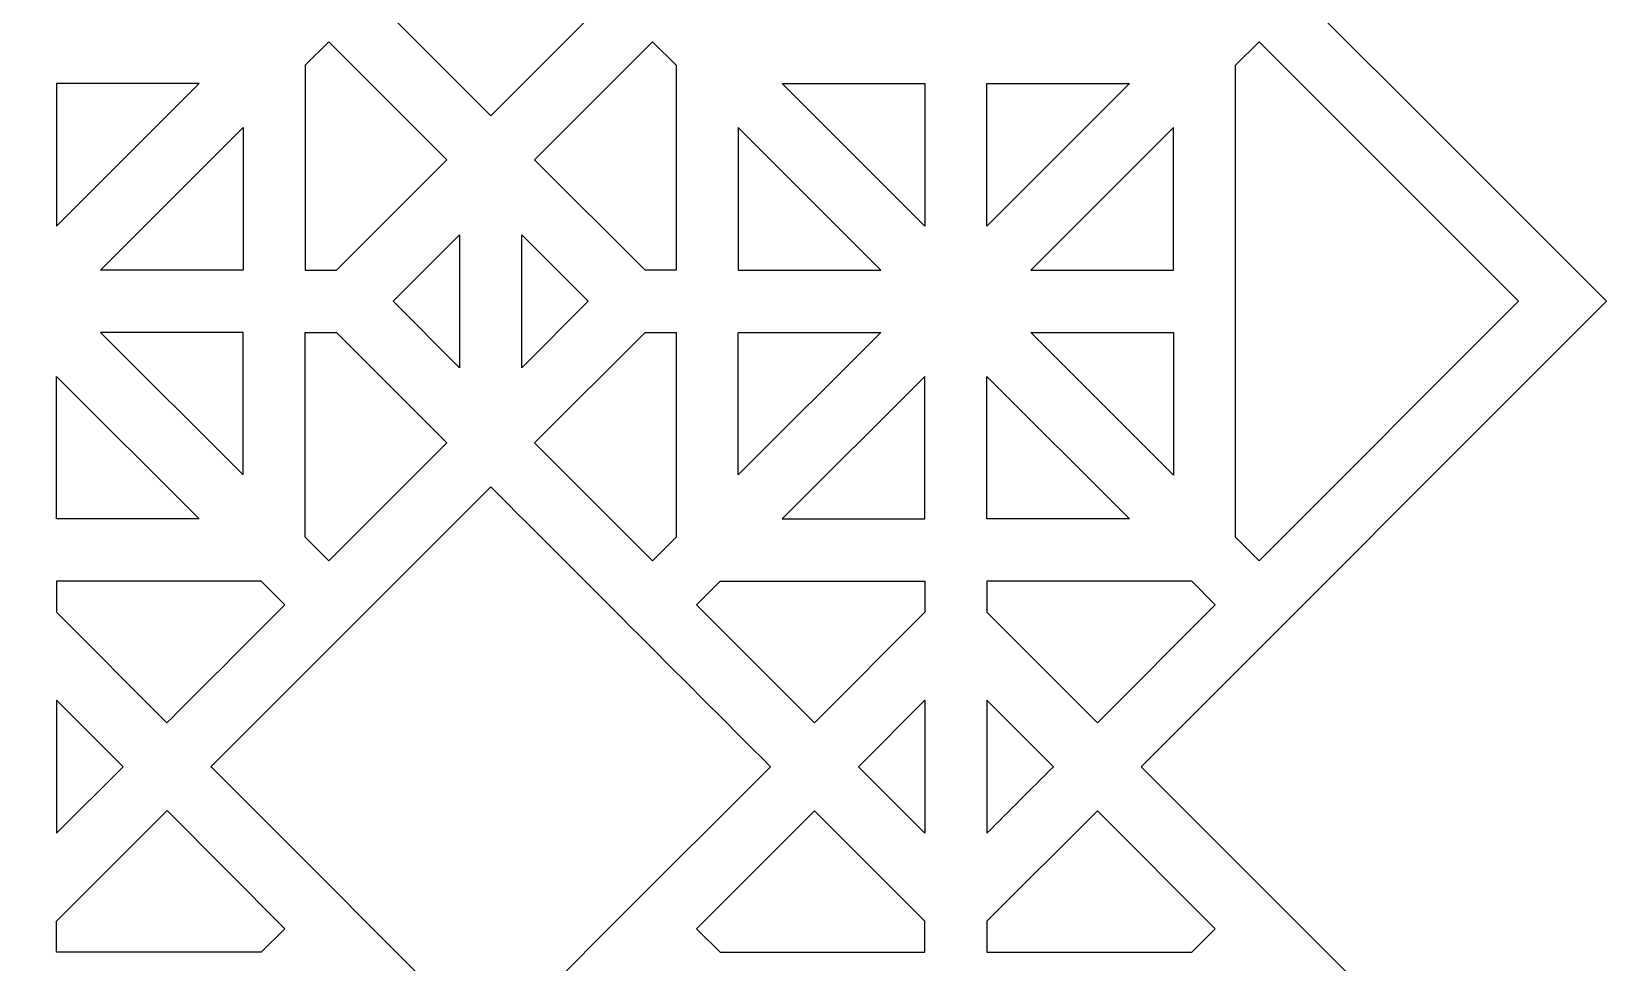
# Model space of a CAD drawing. Header units: centimetres. Extents: x -68 to 68, y -63 to 63.
# Drawn here: x -27.98 to -2.65, y 26.78 to 41.75 of the extents above; entities that cross this region are included whole.
import ezdxf

# ---------------------------------------------------------------- set-up
doc = ezdxf.new("R2010")
doc.units = ezdxf.units.CM
doc.header["$MEASUREMENT"] = 0
doc.layers.add('layer 1', color=7, linetype='Continuous')

msp = doc.modelspace()

# ---------------------------------------------------------------- linework, layer by layer
at = {"layer": 'layer 1', "color": 114}
for points, knots in [([(-13.11224, -62.84331), (-13.11224, -62.84331), (-2.64706, -52.37813), (-2.64706, -52.37813), (-2.64706, -52.37813), (-2.64706, -52.37813), (-10.12967, -44.89556), (-10.12967, -44.89556), (-10.12967, -44.89556), (-10.12967, -44.89556), (-2.64706, -37.41295), (-2.64706, -37.41295), (-2.64706, -37.41295), (-2.64706, -37.41295), (-10.11966, -29.94035), (-10.11966, -29.94035), (-10.11966, -29.94035), (-10.11966, -29.94035), (-2.64706, -22.44777), (-2.64706, -22.44777), (-2.64706, -22.44777), (-2.64706, -22.44777), (-10.12967, -14.96516), (-10.12967, -14.96516), (-10.12967, -14.96516), (-10.12967, -14.96516), (-2.64706, -7.48259), (-2.64706, -7.48259), (-2.64706, -7.48259), (-2.64706, -7.48259), (-10.12964, -0.00001), (-10.12964, -0.00001), (-10.12964, -0.00001), (-10.12964, -0.00001), (-2.64706, 7.48259), (-2.64706, 7.48259), (-2.64706, 7.48259), (-2.64706, 7.48259), (-10.12967, 14.96516), (-10.12967, 14.96516), (-10.12967, 14.96516), (-10.12967, 14.96516), (-2.64706, 22.44777), (-2.64706, 22.44777), (-2.64706, 22.44777), (-2.64706, 22.44777), (-10.11966, 29.92037), (-10.11966, 29.92037), (-10.11966, 29.92037), (-10.11966, 29.92037), (-10.12739, 29.9281), (-10.12739, 29.9281), (-10.12739, 29.9281), (-10.12739, 29.9281), (-10.12965, 29.93036), (-10.12965, 29.93036), (-10.12965, 29.93036), (-10.12965, 29.93036), (-2.64706, 37.41295), (-2.64706, 37.41295), (-2.64706, 37.41295), (-2.64706, 37.41295), (-10.12967, 44.89556), (-10.12967, 44.89556), (-10.12967, 44.89556), (-10.12967, 44.89556), (-2.64706, 52.37813), (-2.64706, 52.37813), (-2.64706, 52.37813), (-2.64706, 52.37813), (-13.11224, 62.84331), (-13.11224, 62.84331), (-13.11224, 62.84331), (-13.11224, 62.84331), (-20.59485, 55.3607), (-20.59485, 55.3607), (-20.59485, 55.3607), (-20.59485, 55.3607), (-28.07742, 62.84331), (-28.07742, 62.84331), (-28.07742, 62.84331), (-28.07742, 62.84331), (-35.56002, 55.36071), (-35.56002, 55.36071), (-35.56002, 55.36071), (-35.56002, 55.36071), (-43.0426, 62.84331), (-43.0426, 62.84331), (-43.0426, 62.84331), (-43.0426, 62.84331), (-50.52517, 55.3607), (-50.52517, 55.3607), (-50.52517, 55.3607), (-50.52517, 55.3607), (-58.00778, 62.84331), (-58.00778, 62.84331), (-58.00778, 62.84331), (-58.00778, 62.84331), (-68.47296, 52.37813), (-68.47296, 52.37813), (-68.47296, 52.37813), (-68.47296, 52.37813), (-60.99035, 44.89556), (-60.99035, 44.89556), (-60.99035, 44.89556), (-60.99035, 44.89556), (-68.47296, 37.41295), (-68.47296, 37.41295), (-68.47296, 37.41295), (-68.47296, 37.41295), (-60.99038, 29.93035), (-60.99038, 29.93035), (-60.99038, 29.93035), (-60.99038, 29.93035), (-68.47296, 22.44777), (-68.47296, 22.44777), (-68.47296, 22.44777), (-68.47296, 22.44777), (-60.99035, 14.96516), (-60.99035, 14.96516), (-60.99035, 14.96516), (-60.99035, 14.96516), (-68.47296, 7.48259), (-68.47296, 7.48259), (-68.47296, 7.48259), (-68.47296, 7.48259), (-60.99037, 0), (-60.99037, 0), (-60.99037, 0), (-60.99037, 0), (-68.47296, -7.48259), (-68.47296, -7.48259), (-68.47296, -7.48259), (-68.47296, -7.48259), (-60.99035, -14.96516), (-60.99035, -14.96516), (-60.99035, -14.96516), (-60.99035, -14.96516), (-68.47296, -22.44777), (-68.47296, -22.44777), (-68.47296, -22.44777), (-68.47296, -22.44777), (-60.99037, -29.93036), (-60.99037, -29.93036), (-60.99037, -29.93036), (-60.99037, -29.93036), (-68.47296, -37.41295), (-68.47296, -37.41295), (-68.47296, -37.41295), (-68.47296, -37.41295), (-60.99035, -44.89556), (-60.99035, -44.89556), (-60.99035, -44.89556), (-60.99035, -44.89556), (-68.47296, -52.37813), (-68.47296, -52.37813), (-68.47296, -52.37813), (-68.47296, -52.37813), (-58.00778, -62.84331), (-58.00778, -62.84331), (-58.00778, -62.84331), (-58.00778, -62.84331), (-50.52518, -55.36071), (-50.52518, -55.36071), (-50.52518, -55.36071), (-50.52518, -55.36071), (-43.0426, -62.84331), (-43.0426, -62.84331), (-43.0426, -62.84331), (-43.0426, -62.84331), (-35.56002, -55.36071), (-35.56002, -55.36071), (-35.56002, -55.36071), (-35.56002, -55.36071), (-28.07742, -62.84331), (-28.07742, -62.84331), (-28.07742, -62.84331), (-28.07742, -62.84331), (-20.59484, -55.36071), (-20.59484, -55.36071), (-20.59484, -55.36071), (-20.59484, -55.36071), (-13.11224, -62.84331), (-13.11224, -62.84331)], [0, 0, 0, 0, 0.0212766, 0.0212766, 0.0212766, 0.0212766, 0.04255319, 0.04255319, 0.04255319, 0.04255319, 0.06382979, 0.06382979, 0.06382979, 0.06382979, 0.08510638, 0.08510638, 0.08510638, 0.08510638, 0.10638298, 0.10638298, 0.10638298, 0.10638298, 0.12765957, 0.12765957, 0.12765957, 0.12765957, 0.14893617, 0.14893617, 0.14893617, 0.14893617, 0.17021277, 0.17021277, 0.17021277, 0.17021277, 0.19148936, 0.19148936, 0.19148936, 0.19148936, 0.21276596, 0.21276596, 0.21276596, 0.21276596, 0.23404255, 0.23404255, 0.23404255, 0.23404255, 0.25531915, 0.25531915, 0.25531915, 0.25531915, 0.27659574, 0.27659574, 0.27659574, 0.27659574, 0.29787234, 0.29787234, 0.29787234, 0.29787234, 0.31914894, 0.31914894, 0.31914894, 0.31914894, 0.34042553, 0.34042553, 0.34042553, 0.34042553, 0.36170213, 0.36170213, 0.36170213, 0.36170213, 0.38297872, 0.38297872, 0.38297872, 0.38297872, 0.40425532, 0.40425532, 0.40425532, 0.40425532, 0.42553191, 0.42553191, 0.42553191, 0.42553191, 0.44680851, 0.44680851, 0.44680851, 0.44680851, 0.46808511, 0.46808511, 0.46808511, 0.46808511, 0.4893617, 0.4893617, 0.4893617, 0.4893617, 0.5106383, 0.5106383, 0.5106383, 0.5106383, 0.53191489, 0.53191489, 0.53191489, 0.53191489, 0.55319149, 0.55319149, 0.55319149, 0.55319149, 0.57446809, 0.57446809, 0.57446809, 0.57446809, 0.59574468, 0.59574468, 0.59574468, 0.59574468, 0.61702128, 0.61702128, 0.61702128, 0.61702128, 0.63829787, 0.63829787, 0.63829787, 0.63829787, 0.65957447, 0.65957447, 0.65957447, 0.65957447, 0.68085106, 0.68085106, 0.68085106, 0.68085106, 0.70212766, 0.70212766, 0.70212766, 0.70212766, 0.72340426, 0.72340426, 0.72340426, 0.72340426, 0.74468085, 0.74468085, 0.74468085, 0.74468085, 0.76595745, 0.76595745, 0.76595745, 0.76595745, 0.78723404, 0.78723404, 0.78723404, 0.78723404, 0.80851064, 0.80851064, 0.80851064, 0.80851064, 0.82978723, 0.82978723, 0.82978723, 0.82978723, 0.85106383, 0.85106383, 0.85106383, 0.85106383, 0.87234043, 0.87234043, 0.87234043, 0.87234043, 0.89361702, 0.89361702, 0.89361702, 0.89361702, 0.91489362, 0.91489362, 0.91489362, 0.91489362, 0.93617021, 0.93617021, 0.93617021, 0.93617021, 0.95744681, 0.95744681, 0.95744681, 0.95744681, 1, 1, 1, 1]), ([(-20.59484, 40.39555), (-20.59484, 40.39555), (-25.09486, 44.89557), (-25.09486, 44.89557), (-25.09486, 44.89557), (-25.09486, 44.89557), (-20.59484, 49.39555), (-20.59484, 49.39555), (-20.59484, 49.39555), (-20.59484, 49.39555), (-16.09485, 44.89556), (-16.09485, 44.89556), (-16.09485, 44.89556), (-16.09485, 44.89556), (-20.59484, 40.39555), (-20.59484, 40.39555)], [0, 0, 0, 0, 0.2, 0.2, 0.2, 0.2, 0.4, 0.4, 0.4, 0.4, 0.6, 0.6, 0.6, 0.6, 1, 1, 1, 1]), ([(-23.57742, 41.20577), (-23.57742, 41.20577), (-23.19837, 41.58484), (-23.19837, 41.58484), (-23.19837, 41.58484), (-23.19837, 41.58484), (-21.30194, 39.68841), (-21.30194, 39.68841), (-21.30194, 39.68841), (-21.30194, 39.68841), (-23.07744, 37.91295), (-23.07744, 37.91295), (-23.07744, 37.91295), (-23.07744, 37.91295), (-23.57742, 37.91295), (-23.57742, 37.91295), (-23.57742, 37.91295), (-23.57742, 37.91295), (-23.57742, 41.20577), (-23.57742, 41.20577)], [0, 0, 0, 0, 0.16666667, 0.16666667, 0.16666667, 0.16666667, 0.33333333, 0.33333333, 0.33333333, 0.33333333, 0.5, 0.5, 0.5, 0.5, 0.66666667, 0.66666667, 0.66666667, 0.66666667, 1, 1, 1, 1]), ([(-18.11224, 37.91295), (-18.11224, 37.91295), (-17.61224, 37.91295), (-17.61224, 37.91295), (-17.61224, 37.91295), (-17.61224, 37.91295), (-17.61224, 41.20577), (-17.61224, 41.20577), (-17.61224, 41.20577), (-17.61224, 41.20577), (-17.99129, 41.58484), (-17.99129, 41.58484), (-17.99129, 41.58484), (-17.99129, 41.58484), (-19.88771, 39.68842), (-19.88771, 39.68842), (-19.88771, 39.68842), (-19.88771, 39.68842), (-18.11224, 37.91295), (-18.11224, 37.91295)], [0, 0, 0, 0, 0.16666667, 0.16666667, 0.16666667, 0.16666667, 0.33333333, 0.33333333, 0.33333333, 0.33333333, 0.5, 0.5, 0.5, 0.5, 0.66666667, 0.66666667, 0.66666667, 0.66666667, 1, 1, 1, 1]), ([(-8.61224, 33.62), (-8.61224, 33.62), (-8.23323, 33.24099), (-8.23323, 33.24099), (-8.23323, 33.24099), (-8.23323, 33.24099), (-4.06127, 37.41295), (-4.06127, 37.41295), (-4.06127, 37.41295), (-4.06127, 37.41295), (-8.23319, 41.58487), (-8.23319, 41.58487), (-8.23319, 41.58487), (-8.23319, 41.58487), (-8.61224, 41.20583), (-8.61224, 41.20583), (-8.61224, 41.20583), (-8.61224, 41.20583), (-8.61224, 33.62), (-8.61224, 33.62)], [0, 0, 0, 0, 0.16666667, 0.16666667, 0.16666667, 0.16666667, 0.33333333, 0.33333333, 0.33333333, 0.33333333, 0.5, 0.5, 0.5, 0.5, 0.66666667, 0.66666667, 0.66666667, 0.66666667, 1, 1, 1, 1]), ([(-27.57727, 40.91294), (-27.57727, 40.91294), (-25.28435, 40.91295), (-25.28435, 40.91295), (-25.28435, 40.91295), (-25.28435, 40.91295), (-27.57727, 38.62), (-27.57727, 38.62), (-27.57727, 38.62), (-27.57727, 38.62), (-27.57727, 40.91294), (-27.57727, 40.91294)], [0, 0, 0, 0, 0.25, 0.25, 0.25, 0.25, 0.5, 0.5, 0.5, 0.5, 1, 1, 1, 1]), ([(-13.61239, 40.91294), (-13.61239, 40.91294), (-15.90531, 40.91295), (-15.90531, 40.91295), (-15.90531, 40.91295), (-15.90531, 40.91295), (-13.61239, 38.62), (-13.61239, 38.62), (-13.61239, 38.62), (-13.61239, 38.62), (-13.61239, 40.91294), (-13.61239, 40.91294)], [0, 0, 0, 0, 0.25, 0.25, 0.25, 0.25, 0.5, 0.5, 0.5, 0.5, 1, 1, 1, 1]), ([(-10.31948, 40.91294), (-10.31948, 40.91294), (-12.61239, 40.91296), (-12.61239, 40.91296), (-12.61239, 40.91296), (-12.61239, 40.91296), (-12.6124, 38.62001), (-12.6124, 38.62001), (-12.6124, 38.62001), (-12.6124, 38.62001), (-10.31948, 40.91294), (-10.31948, 40.91294)], [0, 0, 0, 0, 0.25, 0.25, 0.25, 0.25, 0.5, 0.5, 0.5, 0.5, 1, 1, 1, 1]), ([(-24.57742, 40.20566), (-24.57742, 40.20566), (-26.87015, 37.91295), (-26.87015, 37.91295), (-26.87015, 37.91295), (-26.87015, 37.91295), (-24.57742, 37.91295), (-24.57742, 37.91295), (-24.57742, 37.91295), (-24.57742, 37.91295), (-24.57742, 40.20566), (-24.57742, 40.20566)], [0, 0, 0, 0, 0.25, 0.25, 0.25, 0.25, 0.5, 0.5, 0.5, 0.5, 1, 1, 1, 1]), ([(-16.61224, 40.20566), (-16.61224, 40.20566), (-14.31951, 37.91295), (-14.31951, 37.91295), (-14.31951, 37.91295), (-14.31951, 37.91295), (-16.61224, 37.91295), (-16.61224, 37.91295), (-16.61224, 37.91295), (-16.61224, 37.91295), (-16.61224, 40.20566), (-16.61224, 40.20566)], [0, 0, 0, 0, 0.25, 0.25, 0.25, 0.25, 0.5, 0.5, 0.5, 0.5, 1, 1, 1, 1]), ([(-9.61224, 40.20595), (-9.61224, 40.20595), (-9.61223, 37.91295), (-9.61223, 37.91295), (-9.61223, 37.91295), (-9.61223, 37.91295), (-11.90524, 37.91295), (-11.90524, 37.91295), (-11.90524, 37.91295), (-11.90524, 37.91295), (-9.61224, 40.20595), (-9.61224, 40.20595)], [0, 0, 0, 0, 0.25, 0.25, 0.25, 0.25, 0.5, 0.5, 0.5, 0.5, 1, 1, 1, 1]), ([(-21.09485, 36.34459), (-21.09485, 36.34459), (-21.09484, 38.48132), (-21.09484, 38.48132), (-21.09484, 38.48132), (-21.09484, 38.48132), (-22.1632, 37.41295), (-22.1632, 37.41295), (-22.1632, 37.41295), (-22.1632, 37.41295), (-21.09485, 36.34459), (-21.09485, 36.34459)], [0, 0, 0, 0, 0.25, 0.25, 0.25, 0.25, 0.5, 0.5, 0.5, 0.5, 1, 1, 1, 1]), ([(-20.09484, 38.48132), (-20.09484, 38.48132), (-20.09484, 36.34459), (-20.09484, 36.34459), (-20.09484, 36.34459), (-20.09484, 36.34459), (-19.02646, 37.41295), (-19.02646, 37.41295), (-19.02646, 37.41295), (-19.02646, 37.41295), (-20.09484, 38.48132), (-20.09484, 38.48132)], [0, 0, 0, 0, 0.25, 0.25, 0.25, 0.25, 0.5, 0.5, 0.5, 0.5, 1, 1, 1, 1]), ([(-26.87023, 36.91294), (-26.87023, 36.91294), (-24.57742, 36.91295), (-24.57742, 36.91295), (-24.57742, 36.91295), (-24.57742, 36.91295), (-24.57743, 34.62017), (-24.57743, 34.62017), (-24.57743, 34.62017), (-24.57743, 34.62017), (-26.87023, 36.91294), (-26.87023, 36.91294)], [0, 0, 0, 0, 0.25, 0.25, 0.25, 0.25, 0.5, 0.5, 0.5, 0.5, 1, 1, 1, 1]), ([(-23.57742, 36.91295), (-23.57742, 36.91295), (-23.57742, 33.62006), (-23.57742, 33.62006), (-23.57742, 33.62006), (-23.57742, 33.62006), (-23.19839, 33.24105), (-23.19839, 33.24105), (-23.19839, 33.24105), (-23.19839, 33.24105), (-21.30196, 35.1375), (-21.30196, 35.1375), (-21.30196, 35.1375), (-21.30196, 35.1375), (-23.07741, 36.91295), (-23.07741, 36.91295), (-23.07741, 36.91295), (-23.07741, 36.91295), (-23.57742, 36.91295), (-23.57742, 36.91295)], [0, 0, 0, 0, 0.16666667, 0.16666667, 0.16666667, 0.16666667, 0.33333333, 0.33333333, 0.33333333, 0.33333333, 0.5, 0.5, 0.5, 0.5, 0.66666667, 0.66666667, 0.66666667, 0.66666667, 1, 1, 1, 1]), ([(-18.11226, 36.91295), (-18.11226, 36.91295), (-19.88772, 35.13749), (-19.88772, 35.13749), (-19.88772, 35.13749), (-19.88772, 35.13749), (-17.99127, 33.24105), (-17.99127, 33.24105), (-17.99127, 33.24105), (-17.99127, 33.24105), (-17.61224, 33.62006), (-17.61224, 33.62006), (-17.61224, 33.62006), (-17.61224, 33.62006), (-17.61223, 36.91295), (-17.61223, 36.91295), (-17.61223, 36.91295), (-17.61223, 36.91295), (-18.11226, 36.91295), (-18.11226, 36.91295)], [0, 0, 0, 0, 0.16666667, 0.16666667, 0.16666667, 0.16666667, 0.33333333, 0.33333333, 0.33333333, 0.33333333, 0.5, 0.5, 0.5, 0.5, 0.66666667, 0.66666667, 0.66666667, 0.66666667, 1, 1, 1, 1]), ([(-14.31943, 36.91294), (-14.31943, 36.91294), (-16.61224, 36.91295), (-16.61224, 36.91295), (-16.61224, 36.91295), (-16.61224, 36.91295), (-16.61223, 34.62017), (-16.61223, 34.62017), (-16.61223, 34.62017), (-16.61223, 34.62017), (-14.31943, 36.91294), (-14.31943, 36.91294)], [0, 0, 0, 0, 0.25, 0.25, 0.25, 0.25, 0.5, 0.5, 0.5, 0.5, 1, 1, 1, 1]), ([(-11.90535, 36.91295), (-11.90535, 36.91295), (-9.61224, 34.61991), (-9.61224, 34.61991), (-9.61224, 34.61991), (-9.61224, 34.61991), (-9.61224, 36.91295), (-9.61224, 36.91295), (-9.61224, 36.91295), (-9.61224, 36.91295), (-11.90535, 36.91295), (-11.90535, 36.91295)], [0, 0, 0, 0, 0.25, 0.25, 0.25, 0.25, 0.5, 0.5, 0.5, 0.5, 1, 1, 1, 1]), ([(-25.28442, 33.91295), (-25.28442, 33.91295), (-27.57727, 36.20579), (-27.57727, 36.20579), (-27.57727, 36.20579), (-27.57727, 36.20579), (-27.57727, 33.91295), (-27.57727, 33.91295), (-27.57727, 33.91295), (-27.57727, 33.91295), (-25.28442, 33.91295), (-25.28442, 33.91295)], [0, 0, 0, 0, 0.25, 0.25, 0.25, 0.25, 0.5, 0.5, 0.5, 0.5, 1, 1, 1, 1]), ([(-15.90524, 33.91295), (-15.90524, 33.91295), (-13.61239, 36.20579), (-13.61239, 36.20579), (-13.61239, 36.20579), (-13.61239, 36.20579), (-13.61239, 33.91295), (-13.61239, 33.91295), (-13.61239, 33.91295), (-13.61239, 33.91295), (-15.90524, 33.91295), (-15.90524, 33.91295)], [0, 0, 0, 0, 0.25, 0.25, 0.25, 0.25, 0.5, 0.5, 0.5, 0.5, 1, 1, 1, 1]), ([(-12.6124, 36.20581), (-12.6124, 36.20581), (-12.61239, 33.91295), (-12.61239, 33.91295), (-12.61239, 33.91295), (-12.61239, 33.91295), (-10.31952, 33.91294), (-10.31952, 33.91294), (-10.31952, 33.91294), (-10.31952, 33.91294), (-12.6124, 36.20581), (-12.6124, 36.20581)], [0, 0, 0, 0, 0.25, 0.25, 0.25, 0.25, 0.5, 0.5, 0.5, 0.5, 1, 1, 1, 1]), ([(-25.09484, 29.93036), (-25.09484, 29.93036), (-20.59485, 34.43037), (-20.59485, 34.43037), (-20.59485, 34.43037), (-19.09271, 32.93255), (-17.59482, 31.43035), (-16.09484, 29.93037), (-16.09484, 29.93037), (-16.09484, 29.93037), (-18.58524, 27.43996), (-18.58524, 27.43996), (-18.58524, 27.43996), (-18.58524, 27.43996), (-18.58525, 27.43995), (-18.58525, 27.43995), (-18.58525, 27.43995), (-18.58525, 27.43995), (-20.59485, 25.43035), (-20.59485, 25.43035), (-20.59485, 25.43035), (-20.59485, 25.43035), (-25.09307, 29.92859), (-25.09307, 29.92859), (-25.09307, 29.92859), (-25.09307, 29.92859), (-25.09484, 29.93036), (-25.09484, 29.93036), (-25.09484, 29.93036), (-25.09484, 29.93036), (-25.09484, 29.93036), (-25.09484, 29.93036)], [0, 0, 0, 0, 0.11111111, 0.11111111, 0.11111111, 0.11111111, 0.22222222, 0.22222222, 0.22222222, 0.22222222, 0.33333333, 0.33333333, 0.33333333, 0.33333333, 0.44444444, 0.44444444, 0.44444444, 0.44444444, 0.55555556, 0.55555556, 0.55555556, 0.55555556, 0.66666667, 0.66666667, 0.66666667, 0.66666667, 0.77777778, 0.77777778, 0.77777778, 0.77777778, 1, 1, 1, 1]), ([(-27.57727, 32.91295), (-27.57727, 32.91295), (-24.28453, 32.91295), (-24.28453, 32.91295), (-24.28453, 32.91295), (-24.28453, 32.91295), (-23.90549, 32.53394), (-23.90549, 32.53394), (-23.90549, 32.53394), (-24.04529, 32.39414), (-25.80195, 30.63748), (-25.80196, 30.63749), (-25.80196, 30.63749), (-25.80196, 30.63749), (-27.57727, 32.41278), (-27.57727, 32.41278), (-27.57727, 32.41278), (-27.57727, 32.41278), (-27.57727, 32.91295), (-27.57727, 32.91295)], [0, 0, 0, 0, 0.16666667, 0.16666667, 0.16666667, 0.16666667, 0.33333333, 0.33333333, 0.33333333, 0.33333333, 0.5, 0.5, 0.5, 0.5, 0.66666667, 0.66666667, 0.66666667, 0.66666667, 1, 1, 1, 1]), ([(-15.38773, 30.63748), (-15.38773, 30.63748), (-13.61239, 32.41281), (-13.61239, 32.41281), (-13.61239, 32.41281), (-13.61239, 32.41281), (-13.61239, 32.91295), (-13.61239, 32.91295), (-13.61239, 32.91295), (-13.61239, 32.91295), (-16.90513, 32.91295), (-16.90513, 32.91295), (-16.90513, 32.91295), (-16.90513, 32.91295), (-17.28417, 32.53394), (-17.28417, 32.53394), (-17.28417, 32.53394), (-17.28417, 32.53394), (-15.38773, 30.63748), (-15.38773, 30.63748)], [0, 0, 0, 0, 0.16666667, 0.16666667, 0.16666667, 0.16666667, 0.33333333, 0.33333333, 0.33333333, 0.33333333, 0.5, 0.5, 0.5, 0.5, 0.66666667, 0.66666667, 0.66666667, 0.66666667, 1, 1, 1, 1]), ([(-10.83676, 30.63747), (-10.83676, 30.63747), (-12.61239, 32.41309), (-12.61239, 32.41309), (-12.61239, 32.41309), (-12.61239, 32.41309), (-12.61239, 32.91295), (-12.61239, 32.91295), (-12.61239, 32.91295), (-12.61239, 32.91295), (-9.31941, 32.91295), (-9.31941, 32.91295), (-9.31941, 32.91295), (-9.31941, 32.91295), (-8.94034, 32.53388), (-8.94034, 32.53388), (-8.94034, 32.53388), (-8.94034, 32.53388), (-10.83676, 30.63747), (-10.83676, 30.63747)], [0, 0, 0, 0, 0.16666667, 0.16666667, 0.16666667, 0.16666667, 0.33333333, 0.33333333, 0.33333333, 0.33333333, 0.5, 0.5, 0.5, 0.5, 0.66666667, 0.66666667, 0.66666667, 0.66666667, 1, 1, 1, 1]), ([(-27.57726, 28.86214), (-27.57726, 28.86214), (-27.57727, 30.99856), (-27.57727, 30.99856), (-27.57727, 30.99856), (-27.57727, 30.99856), (-26.50906, 29.93036), (-26.50906, 29.93036), (-26.50906, 29.93036), (-26.50906, 29.93036), (-27.57726, 28.86214), (-27.57726, 28.86214)], [0, 0, 0, 0, 0.25, 0.25, 0.25, 0.25, 0.5, 0.5, 0.5, 0.5, 1, 1, 1, 1]), ([(-14.68062, 29.93037), (-14.68062, 29.93037), (-13.6124, 28.86213), (-13.6124, 28.86213), (-13.6124, 28.86213), (-13.6124, 28.86213), (-13.61239, 30.99859), (-13.61239, 30.99859), (-13.61239, 30.99859), (-13.61239, 30.99859), (-14.68062, 29.93037), (-14.68062, 29.93037)], [0, 0, 0, 0, 0.25, 0.25, 0.25, 0.25, 0.5, 0.5, 0.5, 0.5, 1, 1, 1, 1]), ([(-12.61239, 28.86184), (-12.61239, 28.86184), (-12.61239, 30.99888), (-12.61239, 30.99888), (-12.61239, 30.99888), (-12.61239, 30.99888), (-11.54387, 29.93037), (-11.54387, 29.93037), (-11.54387, 29.93037), (-11.90003, 29.5742), (-12.25622, 29.21801), (-12.61239, 28.86184)], [0, 0, 0, 0, 0.25, 0.25, 0.25, 0.25, 0.5, 0.5, 0.5, 0.5, 1, 1, 1, 1]), ([(-27.57727, 26.94777), (-27.57727, 26.94777), (-24.28453, 26.94777), (-24.28453, 26.94777), (-24.28453, 26.94777), (-24.28453, 26.94777), (-23.90549, 27.32678), (-23.90549, 27.32678), (-23.90549, 27.32678), (-23.90549, 27.32678), (-25.79636, 29.22884), (-25.79636, 29.22884), (-25.79636, 29.22884), (-25.79636, 29.22884), (-27.57727, 27.44793), (-27.57727, 27.44793), (-27.57727, 27.44793), (-27.57727, 27.44793), (-27.57727, 26.94777), (-27.57727, 26.94777)], [0, 0, 0, 0, 0.16666667, 0.16666667, 0.16666667, 0.16666667, 0.33333333, 0.33333333, 0.33333333, 0.33333333, 0.5, 0.5, 0.5, 0.5, 0.66666667, 0.66666667, 0.66666667, 0.66666667, 1, 1, 1, 1]), ([(-13.61239, 27.44791), (-13.61239, 27.44791), (-13.61239, 26.94777), (-13.61239, 26.94777), (-13.61239, 26.94777), (-13.61239, 26.94777), (-16.90513, 26.94777), (-16.90513, 26.94777), (-16.90513, 26.94777), (-16.90513, 26.94777), (-17.28417, 27.32678), (-17.28417, 27.32678), (-17.28417, 27.32678), (-17.28417, 27.32678), (-15.38773, 29.22326), (-15.38773, 29.22326), (-15.38773, 29.22326), (-15.38773, 29.22326), (-13.61239, 27.44791), (-13.61239, 27.44791)], [0, 0, 0, 0, 0.16666667, 0.16666667, 0.16666667, 0.16666667, 0.33333333, 0.33333333, 0.33333333, 0.33333333, 0.5, 0.5, 0.5, 0.5, 0.66666667, 0.66666667, 0.66666667, 0.66666667, 1, 1, 1, 1]), ([(-12.6124, 26.94777), (-12.6124, 26.94777), (-12.6124, 27.44762), (-12.6124, 27.44762), (-12.6124, 27.44762), (-12.6124, 27.44762), (-10.83675, 29.22325), (-10.83675, 29.22325), (-10.83675, 29.22325), (-10.83675, 29.22325), (-8.94034, 27.32684), (-8.94034, 27.32684), (-8.94034, 27.32684), (-8.94034, 27.32684), (-9.31941, 26.94777), (-9.31941, 26.94777), (-9.31941, 26.94777), (-9.31941, 26.94777), (-12.6024, 26.94777), (-12.6024, 26.94777), (-12.6024, 26.94777), (-12.6024, 26.94777), (-12.61239, 26.94777), (-12.61239, 26.94777), (-12.61239, 26.94777), (-12.61239, 26.94777), (-12.6124, 26.94777), (-12.6124, 26.94777)], [0, 0, 0, 0, 0.125, 0.125, 0.125, 0.125, 0.25, 0.25, 0.25, 0.25, 0.375, 0.375, 0.375, 0.375, 0.5, 0.5, 0.5, 0.5, 0.625, 0.625, 0.625, 0.625, 0.75, 0.75, 0.75, 0.75, 1, 1, 1, 1])]:
    msp.add_open_spline(points, degree=3, knots=knots, dxfattribs=at)
at = {"layer": 'layer 1', "color": 250, "lineweight": 9}
for points, knots in [([(-13.11224, -62.84331), (-13.11224, -62.84331), (-2.64706, -52.37813), (-2.64706, -52.37813), (-2.64706, -52.37813), (-2.64706, -52.37813), (-10.12967, -44.89556), (-10.12967, -44.89556), (-10.12967, -44.89556), (-10.12967, -44.89556), (-2.64706, -37.41295), (-2.64706, -37.41295), (-2.64706, -37.41295), (-2.64706, -37.41295), (-10.11966, -29.94035), (-10.11966, -29.94035), (-10.11966, -29.94035), (-10.11966, -29.94035), (-2.64706, -22.44777), (-2.64706, -22.44777), (-2.64706, -22.44777), (-2.64706, -22.44777), (-10.12967, -14.96516), (-10.12967, -14.96516), (-10.12967, -14.96516), (-10.12967, -14.96516), (-2.64706, -7.48259), (-2.64706, -7.48259), (-2.64706, -7.48259), (-2.64706, -7.48259), (-10.12964, -0.00001), (-10.12964, -0.00001), (-10.12964, -0.00001), (-10.12964, -0.00001), (-2.64706, 7.48259), (-2.64706, 7.48259), (-2.64706, 7.48259), (-2.64706, 7.48259), (-10.12967, 14.96516), (-10.12967, 14.96516), (-10.12967, 14.96516), (-10.12967, 14.96516), (-2.64706, 22.44777), (-2.64706, 22.44777), (-2.64706, 22.44777), (-2.64706, 22.44777), (-10.11966, 29.92037), (-10.11966, 29.92037), (-10.11966, 29.92037), (-10.11966, 29.92037), (-10.12739, 29.9281), (-10.12739, 29.9281), (-10.12739, 29.9281), (-10.12739, 29.9281), (-10.12965, 29.93036), (-10.12965, 29.93036), (-10.12965, 29.93036), (-10.12965, 29.93036), (-2.64706, 37.41295), (-2.64706, 37.41295), (-2.64706, 37.41295), (-2.64706, 37.41295), (-10.12967, 44.89556), (-10.12967, 44.89556), (-10.12967, 44.89556), (-10.12967, 44.89556), (-2.64706, 52.37813), (-2.64706, 52.37813), (-2.64706, 52.37813), (-2.64706, 52.37813), (-13.11224, 62.84331), (-13.11224, 62.84331), (-13.11224, 62.84331), (-13.11224, 62.84331), (-20.59485, 55.3607), (-20.59485, 55.3607), (-20.59485, 55.3607), (-20.59485, 55.3607), (-28.07742, 62.84331), (-28.07742, 62.84331), (-28.07742, 62.84331), (-28.07742, 62.84331), (-35.56002, 55.36071), (-35.56002, 55.36071), (-35.56002, 55.36071), (-35.56002, 55.36071), (-43.0426, 62.84331), (-43.0426, 62.84331), (-43.0426, 62.84331), (-43.0426, 62.84331), (-50.52517, 55.3607), (-50.52517, 55.3607), (-50.52517, 55.3607), (-50.52517, 55.3607), (-58.00778, 62.84331), (-58.00778, 62.84331), (-58.00778, 62.84331), (-58.00778, 62.84331), (-68.47296, 52.37813), (-68.47296, 52.37813), (-68.47296, 52.37813), (-68.47296, 52.37813), (-60.99035, 44.89556), (-60.99035, 44.89556), (-60.99035, 44.89556), (-60.99035, 44.89556), (-68.47296, 37.41295), (-68.47296, 37.41295), (-68.47296, 37.41295), (-68.47296, 37.41295), (-60.99038, 29.93035), (-60.99038, 29.93035), (-60.99038, 29.93035), (-60.99038, 29.93035), (-68.47296, 22.44777), (-68.47296, 22.44777), (-68.47296, 22.44777), (-68.47296, 22.44777), (-60.99035, 14.96516), (-60.99035, 14.96516), (-60.99035, 14.96516), (-60.99035, 14.96516), (-68.47296, 7.48259), (-68.47296, 7.48259), (-68.47296, 7.48259), (-68.47296, 7.48259), (-60.99037, 0), (-60.99037, 0), (-60.99037, 0), (-60.99037, 0), (-68.47296, -7.48259), (-68.47296, -7.48259), (-68.47296, -7.48259), (-68.47296, -7.48259), (-60.99035, -14.96516), (-60.99035, -14.96516), (-60.99035, -14.96516), (-60.99035, -14.96516), (-68.47296, -22.44777), (-68.47296, -22.44777), (-68.47296, -22.44777), (-68.47296, -22.44777), (-60.99037, -29.93036), (-60.99037, -29.93036), (-60.99037, -29.93036), (-60.99037, -29.93036), (-68.47296, -37.41295), (-68.47296, -37.41295), (-68.47296, -37.41295), (-68.47296, -37.41295), (-60.99035, -44.89556), (-60.99035, -44.89556), (-60.99035, -44.89556), (-60.99035, -44.89556), (-68.47296, -52.37813), (-68.47296, -52.37813), (-68.47296, -52.37813), (-68.47296, -52.37813), (-58.00778, -62.84331), (-58.00778, -62.84331), (-58.00778, -62.84331), (-58.00778, -62.84331), (-50.52518, -55.36071), (-50.52518, -55.36071), (-50.52518, -55.36071), (-50.52518, -55.36071), (-43.0426, -62.84331), (-43.0426, -62.84331), (-43.0426, -62.84331), (-43.0426, -62.84331), (-35.56002, -55.36071), (-35.56002, -55.36071), (-35.56002, -55.36071), (-35.56002, -55.36071), (-28.07742, -62.84331), (-28.07742, -62.84331), (-28.07742, -62.84331), (-28.07742, -62.84331), (-20.59484, -55.36071), (-20.59484, -55.36071), (-20.59484, -55.36071), (-20.59484, -55.36071), (-13.11224, -62.84331), (-13.11224, -62.84331)], [0, 0, 0, 0, 0.0212766, 0.0212766, 0.0212766, 0.0212766, 0.04255319, 0.04255319, 0.04255319, 0.04255319, 0.06382979, 0.06382979, 0.06382979, 0.06382979, 0.08510638, 0.08510638, 0.08510638, 0.08510638, 0.10638298, 0.10638298, 0.10638298, 0.10638298, 0.12765957, 0.12765957, 0.12765957, 0.12765957, 0.14893617, 0.14893617, 0.14893617, 0.14893617, 0.17021277, 0.17021277, 0.17021277, 0.17021277, 0.19148936, 0.19148936, 0.19148936, 0.19148936, 0.21276596, 0.21276596, 0.21276596, 0.21276596, 0.23404255, 0.23404255, 0.23404255, 0.23404255, 0.25531915, 0.25531915, 0.25531915, 0.25531915, 0.27659574, 0.27659574, 0.27659574, 0.27659574, 0.29787234, 0.29787234, 0.29787234, 0.29787234, 0.31914894, 0.31914894, 0.31914894, 0.31914894, 0.34042553, 0.34042553, 0.34042553, 0.34042553, 0.36170213, 0.36170213, 0.36170213, 0.36170213, 0.38297872, 0.38297872, 0.38297872, 0.38297872, 0.40425532, 0.40425532, 0.40425532, 0.40425532, 0.42553191, 0.42553191, 0.42553191, 0.42553191, 0.44680851, 0.44680851, 0.44680851, 0.44680851, 0.46808511, 0.46808511, 0.46808511, 0.46808511, 0.4893617, 0.4893617, 0.4893617, 0.4893617, 0.5106383, 0.5106383, 0.5106383, 0.5106383, 0.53191489, 0.53191489, 0.53191489, 0.53191489, 0.55319149, 0.55319149, 0.55319149, 0.55319149, 0.57446809, 0.57446809, 0.57446809, 0.57446809, 0.59574468, 0.59574468, 0.59574468, 0.59574468, 0.61702128, 0.61702128, 0.61702128, 0.61702128, 0.63829787, 0.63829787, 0.63829787, 0.63829787, 0.65957447, 0.65957447, 0.65957447, 0.65957447, 0.68085106, 0.68085106, 0.68085106, 0.68085106, 0.70212766, 0.70212766, 0.70212766, 0.70212766, 0.72340426, 0.72340426, 0.72340426, 0.72340426, 0.74468085, 0.74468085, 0.74468085, 0.74468085, 0.76595745, 0.76595745, 0.76595745, 0.76595745, 0.78723404, 0.78723404, 0.78723404, 0.78723404, 0.80851064, 0.80851064, 0.80851064, 0.80851064, 0.82978723, 0.82978723, 0.82978723, 0.82978723, 0.85106383, 0.85106383, 0.85106383, 0.85106383, 0.87234043, 0.87234043, 0.87234043, 0.87234043, 0.89361702, 0.89361702, 0.89361702, 0.89361702, 0.91489362, 0.91489362, 0.91489362, 0.91489362, 0.93617021, 0.93617021, 0.93617021, 0.93617021, 0.95744681, 0.95744681, 0.95744681, 0.95744681, 1, 1, 1, 1]), ([(-20.59484, 40.39555), (-20.59484, 40.39555), (-25.09486, 44.89557), (-25.09486, 44.89557), (-25.09486, 44.89557), (-25.09486, 44.89557), (-20.59484, 49.39555), (-20.59484, 49.39555), (-20.59484, 49.39555), (-20.59484, 49.39555), (-16.09485, 44.89556), (-16.09485, 44.89556), (-16.09485, 44.89556), (-16.09485, 44.89556), (-20.59484, 40.39555), (-20.59484, 40.39555)], [0, 0, 0, 0, 0.2, 0.2, 0.2, 0.2, 0.4, 0.4, 0.4, 0.4, 0.6, 0.6, 0.6, 0.6, 1, 1, 1, 1]), ([(-23.57742, 41.20577), (-23.57742, 41.20577), (-23.19837, 41.58484), (-23.19837, 41.58484), (-23.19837, 41.58484), (-23.19837, 41.58484), (-21.30194, 39.68841), (-21.30194, 39.68841), (-21.30194, 39.68841), (-21.30194, 39.68841), (-23.07744, 37.91295), (-23.07744, 37.91295), (-23.07744, 37.91295), (-23.07744, 37.91295), (-23.57742, 37.91295), (-23.57742, 37.91295), (-23.57742, 37.91295), (-23.57742, 37.91295), (-23.57742, 41.20577), (-23.57742, 41.20577)], [0, 0, 0, 0, 0.16666667, 0.16666667, 0.16666667, 0.16666667, 0.33333333, 0.33333333, 0.33333333, 0.33333333, 0.5, 0.5, 0.5, 0.5, 0.66666667, 0.66666667, 0.66666667, 0.66666667, 1, 1, 1, 1]), ([(-18.11224, 37.91295), (-18.11224, 37.91295), (-17.61224, 37.91295), (-17.61224, 37.91295), (-17.61224, 37.91295), (-17.61224, 37.91295), (-17.61224, 41.20577), (-17.61224, 41.20577), (-17.61224, 41.20577), (-17.61224, 41.20577), (-17.99129, 41.58484), (-17.99129, 41.58484), (-17.99129, 41.58484), (-17.99129, 41.58484), (-19.88771, 39.68842), (-19.88771, 39.68842), (-19.88771, 39.68842), (-19.88771, 39.68842), (-18.11224, 37.91295), (-18.11224, 37.91295)], [0, 0, 0, 0, 0.16666667, 0.16666667, 0.16666667, 0.16666667, 0.33333333, 0.33333333, 0.33333333, 0.33333333, 0.5, 0.5, 0.5, 0.5, 0.66666667, 0.66666667, 0.66666667, 0.66666667, 1, 1, 1, 1]), ([(-8.61224, 33.62), (-8.61224, 33.62), (-8.23323, 33.24099), (-8.23323, 33.24099), (-8.23323, 33.24099), (-8.23323, 33.24099), (-4.06127, 37.41295), (-4.06127, 37.41295), (-4.06127, 37.41295), (-4.06127, 37.41295), (-8.23319, 41.58487), (-8.23319, 41.58487), (-8.23319, 41.58487), (-8.23319, 41.58487), (-8.61224, 41.20583), (-8.61224, 41.20583), (-8.61224, 41.20583), (-8.61224, 41.20583), (-8.61224, 33.62), (-8.61224, 33.62)], [0, 0, 0, 0, 0.16666667, 0.16666667, 0.16666667, 0.16666667, 0.33333333, 0.33333333, 0.33333333, 0.33333333, 0.5, 0.5, 0.5, 0.5, 0.66666667, 0.66666667, 0.66666667, 0.66666667, 1, 1, 1, 1]), ([(-27.57727, 40.91294), (-27.57727, 40.91294), (-25.28435, 40.91295), (-25.28435, 40.91295), (-25.28435, 40.91295), (-25.28435, 40.91295), (-27.57727, 38.62), (-27.57727, 38.62), (-27.57727, 38.62), (-27.57727, 38.62), (-27.57727, 40.91294), (-27.57727, 40.91294)], [0, 0, 0, 0, 0.25, 0.25, 0.25, 0.25, 0.5, 0.5, 0.5, 0.5, 1, 1, 1, 1]), ([(-13.61239, 40.91294), (-13.61239, 40.91294), (-15.90531, 40.91295), (-15.90531, 40.91295), (-15.90531, 40.91295), (-15.90531, 40.91295), (-13.61239, 38.62), (-13.61239, 38.62), (-13.61239, 38.62), (-13.61239, 38.62), (-13.61239, 40.91294), (-13.61239, 40.91294)], [0, 0, 0, 0, 0.25, 0.25, 0.25, 0.25, 0.5, 0.5, 0.5, 0.5, 1, 1, 1, 1]), ([(-10.31948, 40.91294), (-10.31948, 40.91294), (-12.61239, 40.91296), (-12.61239, 40.91296), (-12.61239, 40.91296), (-12.61239, 40.91296), (-12.6124, 38.62001), (-12.6124, 38.62001), (-12.6124, 38.62001), (-12.6124, 38.62001), (-10.31948, 40.91294), (-10.31948, 40.91294)], [0, 0, 0, 0, 0.25, 0.25, 0.25, 0.25, 0.5, 0.5, 0.5, 0.5, 1, 1, 1, 1]), ([(-24.57742, 40.20566), (-24.57742, 40.20566), (-26.87015, 37.91295), (-26.87015, 37.91295), (-26.87015, 37.91295), (-26.87015, 37.91295), (-24.57742, 37.91295), (-24.57742, 37.91295), (-24.57742, 37.91295), (-24.57742, 37.91295), (-24.57742, 40.20566), (-24.57742, 40.20566)], [0, 0, 0, 0, 0.25, 0.25, 0.25, 0.25, 0.5, 0.5, 0.5, 0.5, 1, 1, 1, 1]), ([(-16.61224, 40.20566), (-16.61224, 40.20566), (-14.31951, 37.91295), (-14.31951, 37.91295), (-14.31951, 37.91295), (-14.31951, 37.91295), (-16.61224, 37.91295), (-16.61224, 37.91295), (-16.61224, 37.91295), (-16.61224, 37.91295), (-16.61224, 40.20566), (-16.61224, 40.20566)], [0, 0, 0, 0, 0.25, 0.25, 0.25, 0.25, 0.5, 0.5, 0.5, 0.5, 1, 1, 1, 1]), ([(-9.61224, 40.20595), (-9.61224, 40.20595), (-9.61223, 37.91295), (-9.61223, 37.91295), (-9.61223, 37.91295), (-9.61223, 37.91295), (-11.90524, 37.91295), (-11.90524, 37.91295), (-11.90524, 37.91295), (-11.90524, 37.91295), (-9.61224, 40.20595), (-9.61224, 40.20595)], [0, 0, 0, 0, 0.25, 0.25, 0.25, 0.25, 0.5, 0.5, 0.5, 0.5, 1, 1, 1, 1]), ([(-21.09485, 36.34459), (-21.09485, 36.34459), (-21.09484, 38.48132), (-21.09484, 38.48132), (-21.09484, 38.48132), (-21.09484, 38.48132), (-22.1632, 37.41295), (-22.1632, 37.41295), (-22.1632, 37.41295), (-22.1632, 37.41295), (-21.09485, 36.34459), (-21.09485, 36.34459)], [0, 0, 0, 0, 0.25, 0.25, 0.25, 0.25, 0.5, 0.5, 0.5, 0.5, 1, 1, 1, 1]), ([(-20.09484, 38.48132), (-20.09484, 38.48132), (-20.09484, 36.34459), (-20.09484, 36.34459), (-20.09484, 36.34459), (-20.09484, 36.34459), (-19.02646, 37.41295), (-19.02646, 37.41295), (-19.02646, 37.41295), (-19.02646, 37.41295), (-20.09484, 38.48132), (-20.09484, 38.48132)], [0, 0, 0, 0, 0.25, 0.25, 0.25, 0.25, 0.5, 0.5, 0.5, 0.5, 1, 1, 1, 1]), ([(-26.87023, 36.91294), (-26.87023, 36.91294), (-24.57742, 36.91295), (-24.57742, 36.91295), (-24.57742, 36.91295), (-24.57742, 36.91295), (-24.57743, 34.62017), (-24.57743, 34.62017), (-24.57743, 34.62017), (-24.57743, 34.62017), (-26.87023, 36.91294), (-26.87023, 36.91294)], [0, 0, 0, 0, 0.25, 0.25, 0.25, 0.25, 0.5, 0.5, 0.5, 0.5, 1, 1, 1, 1]), ([(-23.57742, 36.91295), (-23.57742, 36.91295), (-23.57742, 33.62006), (-23.57742, 33.62006), (-23.57742, 33.62006), (-23.57742, 33.62006), (-23.19839, 33.24105), (-23.19839, 33.24105), (-23.19839, 33.24105), (-23.19839, 33.24105), (-21.30196, 35.1375), (-21.30196, 35.1375), (-21.30196, 35.1375), (-21.30196, 35.1375), (-23.07741, 36.91295), (-23.07741, 36.91295), (-23.07741, 36.91295), (-23.07741, 36.91295), (-23.57742, 36.91295), (-23.57742, 36.91295)], [0, 0, 0, 0, 0.16666667, 0.16666667, 0.16666667, 0.16666667, 0.33333333, 0.33333333, 0.33333333, 0.33333333, 0.5, 0.5, 0.5, 0.5, 0.66666667, 0.66666667, 0.66666667, 0.66666667, 1, 1, 1, 1]), ([(-18.11226, 36.91295), (-18.11226, 36.91295), (-19.88772, 35.13749), (-19.88772, 35.13749), (-19.88772, 35.13749), (-19.88772, 35.13749), (-17.99127, 33.24105), (-17.99127, 33.24105), (-17.99127, 33.24105), (-17.99127, 33.24105), (-17.61224, 33.62006), (-17.61224, 33.62006), (-17.61224, 33.62006), (-17.61224, 33.62006), (-17.61223, 36.91295), (-17.61223, 36.91295), (-17.61223, 36.91295), (-17.61223, 36.91295), (-18.11226, 36.91295), (-18.11226, 36.91295)], [0, 0, 0, 0, 0.16666667, 0.16666667, 0.16666667, 0.16666667, 0.33333333, 0.33333333, 0.33333333, 0.33333333, 0.5, 0.5, 0.5, 0.5, 0.66666667, 0.66666667, 0.66666667, 0.66666667, 1, 1, 1, 1]), ([(-14.31943, 36.91294), (-14.31943, 36.91294), (-16.61224, 36.91295), (-16.61224, 36.91295), (-16.61224, 36.91295), (-16.61224, 36.91295), (-16.61223, 34.62017), (-16.61223, 34.62017), (-16.61223, 34.62017), (-16.61223, 34.62017), (-14.31943, 36.91294), (-14.31943, 36.91294)], [0, 0, 0, 0, 0.25, 0.25, 0.25, 0.25, 0.5, 0.5, 0.5, 0.5, 1, 1, 1, 1]), ([(-11.90535, 36.91295), (-11.90535, 36.91295), (-9.61224, 34.61991), (-9.61224, 34.61991), (-9.61224, 34.61991), (-9.61224, 34.61991), (-9.61224, 36.91295), (-9.61224, 36.91295), (-9.61224, 36.91295), (-9.61224, 36.91295), (-11.90535, 36.91295), (-11.90535, 36.91295)], [0, 0, 0, 0, 0.25, 0.25, 0.25, 0.25, 0.5, 0.5, 0.5, 0.5, 1, 1, 1, 1]), ([(-25.28442, 33.91295), (-25.28442, 33.91295), (-27.57727, 36.20579), (-27.57727, 36.20579), (-27.57727, 36.20579), (-27.57727, 36.20579), (-27.57727, 33.91295), (-27.57727, 33.91295), (-27.57727, 33.91295), (-27.57727, 33.91295), (-25.28442, 33.91295), (-25.28442, 33.91295)], [0, 0, 0, 0, 0.25, 0.25, 0.25, 0.25, 0.5, 0.5, 0.5, 0.5, 1, 1, 1, 1]), ([(-15.90524, 33.91295), (-15.90524, 33.91295), (-13.61239, 36.20579), (-13.61239, 36.20579), (-13.61239, 36.20579), (-13.61239, 36.20579), (-13.61239, 33.91295), (-13.61239, 33.91295), (-13.61239, 33.91295), (-13.61239, 33.91295), (-15.90524, 33.91295), (-15.90524, 33.91295)], [0, 0, 0, 0, 0.25, 0.25, 0.25, 0.25, 0.5, 0.5, 0.5, 0.5, 1, 1, 1, 1]), ([(-12.6124, 36.20581), (-12.6124, 36.20581), (-12.61239, 33.91295), (-12.61239, 33.91295), (-12.61239, 33.91295), (-12.61239, 33.91295), (-10.31952, 33.91294), (-10.31952, 33.91294), (-10.31952, 33.91294), (-10.31952, 33.91294), (-12.6124, 36.20581), (-12.6124, 36.20581)], [0, 0, 0, 0, 0.25, 0.25, 0.25, 0.25, 0.5, 0.5, 0.5, 0.5, 1, 1, 1, 1]), ([(-25.09484, 29.93036), (-25.09484, 29.93036), (-20.59485, 34.43037), (-20.59485, 34.43037), (-20.59485, 34.43037), (-19.09271, 32.93255), (-17.59482, 31.43035), (-16.09484, 29.93037), (-16.09484, 29.93037), (-16.09484, 29.93037), (-18.58524, 27.43996), (-18.58524, 27.43996), (-18.58524, 27.43996), (-18.58524, 27.43996), (-18.58525, 27.43995), (-18.58525, 27.43995), (-18.58525, 27.43995), (-18.58525, 27.43995), (-20.59485, 25.43035), (-20.59485, 25.43035), (-20.59485, 25.43035), (-20.59485, 25.43035), (-25.09307, 29.92859), (-25.09307, 29.92859), (-25.09307, 29.92859), (-25.09307, 29.92859), (-25.09484, 29.93036), (-25.09484, 29.93036), (-25.09484, 29.93036), (-25.09484, 29.93036), (-25.09484, 29.93036), (-25.09484, 29.93036)], [0, 0, 0, 0, 0.11111111, 0.11111111, 0.11111111, 0.11111111, 0.22222222, 0.22222222, 0.22222222, 0.22222222, 0.33333333, 0.33333333, 0.33333333, 0.33333333, 0.44444444, 0.44444444, 0.44444444, 0.44444444, 0.55555556, 0.55555556, 0.55555556, 0.55555556, 0.66666667, 0.66666667, 0.66666667, 0.66666667, 0.77777778, 0.77777778, 0.77777778, 0.77777778, 1, 1, 1, 1]), ([(-27.57727, 32.91295), (-27.57727, 32.91295), (-24.28453, 32.91295), (-24.28453, 32.91295), (-24.28453, 32.91295), (-24.28453, 32.91295), (-23.90549, 32.53394), (-23.90549, 32.53394), (-23.90549, 32.53394), (-24.04529, 32.39414), (-25.80195, 30.63748), (-25.80196, 30.63749), (-25.80196, 30.63749), (-25.80196, 30.63749), (-27.57727, 32.41278), (-27.57727, 32.41278), (-27.57727, 32.41278), (-27.57727, 32.41278), (-27.57727, 32.91295), (-27.57727, 32.91295)], [0, 0, 0, 0, 0.16666667, 0.16666667, 0.16666667, 0.16666667, 0.33333333, 0.33333333, 0.33333333, 0.33333333, 0.5, 0.5, 0.5, 0.5, 0.66666667, 0.66666667, 0.66666667, 0.66666667, 1, 1, 1, 1]), ([(-15.38773, 30.63748), (-15.38773, 30.63748), (-13.61239, 32.41281), (-13.61239, 32.41281), (-13.61239, 32.41281), (-13.61239, 32.41281), (-13.61239, 32.91295), (-13.61239, 32.91295), (-13.61239, 32.91295), (-13.61239, 32.91295), (-16.90513, 32.91295), (-16.90513, 32.91295), (-16.90513, 32.91295), (-16.90513, 32.91295), (-17.28417, 32.53394), (-17.28417, 32.53394), (-17.28417, 32.53394), (-17.28417, 32.53394), (-15.38773, 30.63748), (-15.38773, 30.63748)], [0, 0, 0, 0, 0.16666667, 0.16666667, 0.16666667, 0.16666667, 0.33333333, 0.33333333, 0.33333333, 0.33333333, 0.5, 0.5, 0.5, 0.5, 0.66666667, 0.66666667, 0.66666667, 0.66666667, 1, 1, 1, 1]), ([(-10.83676, 30.63747), (-10.83676, 30.63747), (-12.61239, 32.41309), (-12.61239, 32.41309), (-12.61239, 32.41309), (-12.61239, 32.41309), (-12.61239, 32.91295), (-12.61239, 32.91295), (-12.61239, 32.91295), (-12.61239, 32.91295), (-9.31941, 32.91295), (-9.31941, 32.91295), (-9.31941, 32.91295), (-9.31941, 32.91295), (-8.94034, 32.53388), (-8.94034, 32.53388), (-8.94034, 32.53388), (-8.94034, 32.53388), (-10.83676, 30.63747), (-10.83676, 30.63747)], [0, 0, 0, 0, 0.16666667, 0.16666667, 0.16666667, 0.16666667, 0.33333333, 0.33333333, 0.33333333, 0.33333333, 0.5, 0.5, 0.5, 0.5, 0.66666667, 0.66666667, 0.66666667, 0.66666667, 1, 1, 1, 1]), ([(-27.57726, 28.86214), (-27.57726, 28.86214), (-27.57727, 30.99856), (-27.57727, 30.99856), (-27.57727, 30.99856), (-27.57727, 30.99856), (-26.50906, 29.93036), (-26.50906, 29.93036), (-26.50906, 29.93036), (-26.50906, 29.93036), (-27.57726, 28.86214), (-27.57726, 28.86214)], [0, 0, 0, 0, 0.25, 0.25, 0.25, 0.25, 0.5, 0.5, 0.5, 0.5, 1, 1, 1, 1]), ([(-14.68062, 29.93037), (-14.68062, 29.93037), (-13.6124, 28.86213), (-13.6124, 28.86213), (-13.6124, 28.86213), (-13.6124, 28.86213), (-13.61239, 30.99859), (-13.61239, 30.99859), (-13.61239, 30.99859), (-13.61239, 30.99859), (-14.68062, 29.93037), (-14.68062, 29.93037)], [0, 0, 0, 0, 0.25, 0.25, 0.25, 0.25, 0.5, 0.5, 0.5, 0.5, 1, 1, 1, 1]), ([(-12.61239, 28.86184), (-12.61239, 28.86184), (-12.61239, 30.99888), (-12.61239, 30.99888), (-12.61239, 30.99888), (-12.61239, 30.99888), (-11.54387, 29.93037), (-11.54387, 29.93037), (-11.54387, 29.93037), (-11.90003, 29.5742), (-12.25622, 29.21801), (-12.61239, 28.86184)], [0, 0, 0, 0, 0.25, 0.25, 0.25, 0.25, 0.5, 0.5, 0.5, 0.5, 1, 1, 1, 1]), ([(-27.57727, 26.94777), (-27.57727, 26.94777), (-24.28453, 26.94777), (-24.28453, 26.94777), (-24.28453, 26.94777), (-24.28453, 26.94777), (-23.90549, 27.32678), (-23.90549, 27.32678), (-23.90549, 27.32678), (-23.90549, 27.32678), (-25.79636, 29.22884), (-25.79636, 29.22884), (-25.79636, 29.22884), (-25.79636, 29.22884), (-27.57727, 27.44793), (-27.57727, 27.44793), (-27.57727, 27.44793), (-27.57727, 27.44793), (-27.57727, 26.94777), (-27.57727, 26.94777)], [0, 0, 0, 0, 0.16666667, 0.16666667, 0.16666667, 0.16666667, 0.33333333, 0.33333333, 0.33333333, 0.33333333, 0.5, 0.5, 0.5, 0.5, 0.66666667, 0.66666667, 0.66666667, 0.66666667, 1, 1, 1, 1]), ([(-13.61239, 27.44791), (-13.61239, 27.44791), (-13.61239, 26.94777), (-13.61239, 26.94777), (-13.61239, 26.94777), (-13.61239, 26.94777), (-16.90513, 26.94777), (-16.90513, 26.94777), (-16.90513, 26.94777), (-16.90513, 26.94777), (-17.28417, 27.32678), (-17.28417, 27.32678), (-17.28417, 27.32678), (-17.28417, 27.32678), (-15.38773, 29.22326), (-15.38773, 29.22326), (-15.38773, 29.22326), (-15.38773, 29.22326), (-13.61239, 27.44791), (-13.61239, 27.44791)], [0, 0, 0, 0, 0.16666667, 0.16666667, 0.16666667, 0.16666667, 0.33333333, 0.33333333, 0.33333333, 0.33333333, 0.5, 0.5, 0.5, 0.5, 0.66666667, 0.66666667, 0.66666667, 0.66666667, 1, 1, 1, 1]), ([(-12.6124, 26.94777), (-12.6124, 26.94777), (-12.6124, 27.44762), (-12.6124, 27.44762), (-12.6124, 27.44762), (-12.6124, 27.44762), (-10.83675, 29.22325), (-10.83675, 29.22325), (-10.83675, 29.22325), (-10.83675, 29.22325), (-8.94034, 27.32684), (-8.94034, 27.32684), (-8.94034, 27.32684), (-8.94034, 27.32684), (-9.31941, 26.94777), (-9.31941, 26.94777), (-9.31941, 26.94777), (-9.31941, 26.94777), (-12.6024, 26.94777), (-12.6024, 26.94777), (-12.6024, 26.94777), (-12.6024, 26.94777), (-12.61239, 26.94777), (-12.61239, 26.94777), (-12.61239, 26.94777), (-12.61239, 26.94777), (-12.6124, 26.94777), (-12.6124, 26.94777)], [0, 0, 0, 0, 0.125, 0.125, 0.125, 0.125, 0.25, 0.25, 0.25, 0.25, 0.375, 0.375, 0.375, 0.375, 0.5, 0.5, 0.5, 0.5, 0.625, 0.625, 0.625, 0.625, 0.75, 0.75, 0.75, 0.75, 1, 1, 1, 1])]:
    msp.add_open_spline(points, degree=3, knots=knots, dxfattribs=at)

doc.saveas('drawing.dxf')
